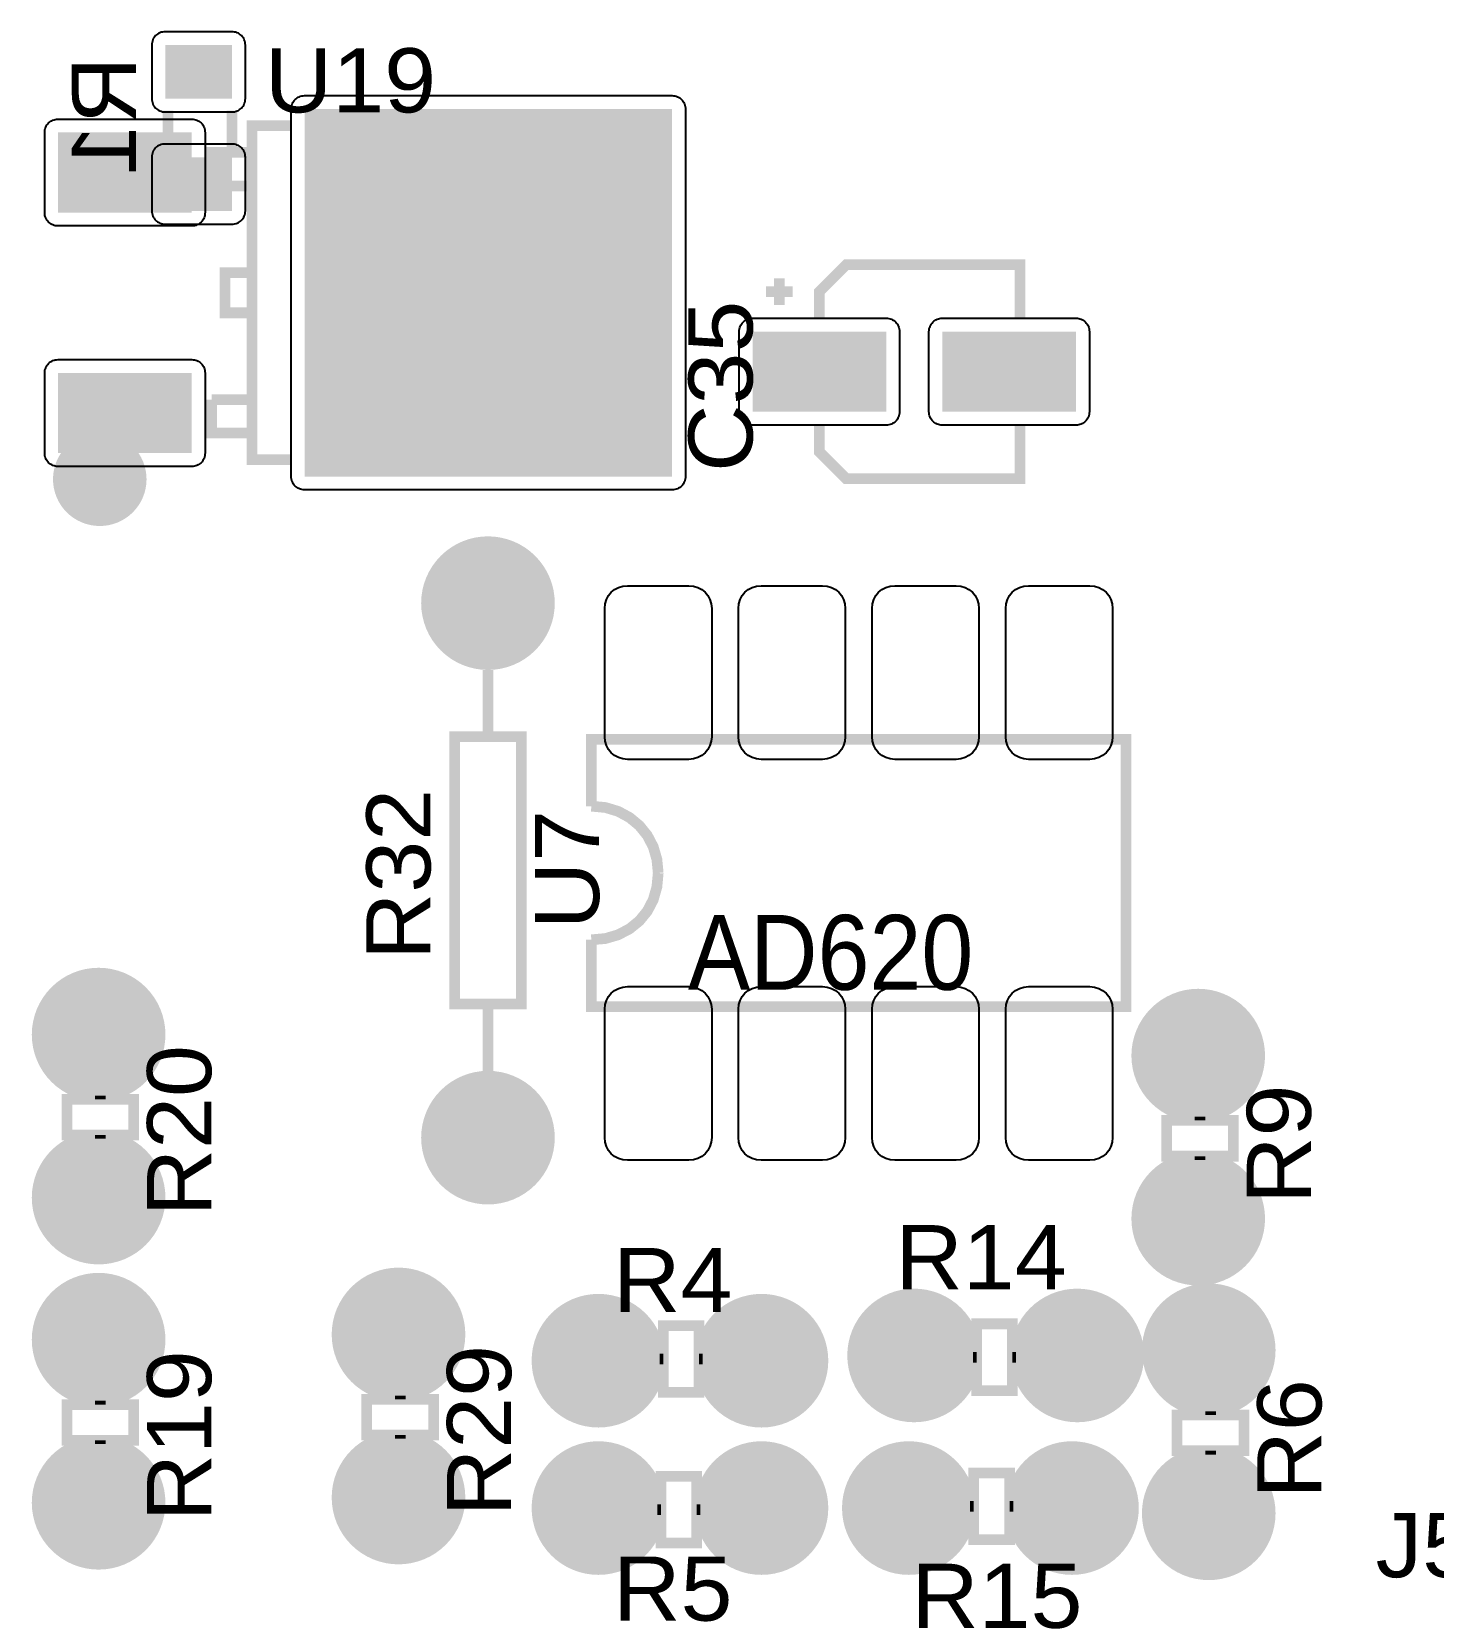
# Model space of a CAD drawing. Header units: inches. Extents: x 18.7 to 39.4, y 4.3 to 20.5.
# Drawn here: x 30.756 to 32.329, y 10.309 to 12.09 of the extents above; entities that cross this region are included whole.
import ezdxf

# ---------------------------------------------------------------- set-up
doc = ezdxf.new("R2010")
doc.units = ezdxf.units.IN
doc.header["$MEASUREMENT"] = 0
doc.styles.get("Standard").update_dxf_attribs({"font": 'arial.ttf'})

# ---------------------------------------------------------------- blocks, each defined once
blk = doc.blocks.new('RPAD')
blk.add_trace([(-0.5, -0.5), (-0.5, 0.5), (0.5, -0.5), (0.5, 0.5)])
blk = doc.blocks.new('EPAD')
at = {"const_width": 0.5}
blk.add_lwpolyline([(-0.25, 0, 1), (0.25, 0, 1)], format="xyb", close=True, dxfattribs=at)
blk = doc.blocks.new('NextionControl')
for points in [[(43.8532, 10.6845), (43.8532, 10.6245), (43.8532, 10.623), (43.8535, 10.6215), (43.8538, 10.62), (43.8543, 10.6186), (43.8549, 10.6173), (43.8557, 10.6161), (43.8565, 10.6149), (43.8575, 10.6139), (43.8586, 10.6129), (43.8597, 10.6121), (43.8609, 10.6113), (43.8623, 10.6107), (43.8636, 10.6102), (43.8651, 10.6098), (43.8666, 10.6096), (43.8682, 10.6095), (43.9432, 10.6095), (43.9447, 10.6096), (43.9462, 10.6098), (43.9477, 10.6102), (43.9491, 10.6107), (43.9504, 10.6113), (43.9516, 10.6121), (43.9528, 10.6129), (43.9538, 10.6139), (43.9548, 10.6149), (43.9556, 10.6161), (43.9564, 10.6173), (43.957, 10.6186), (43.9575, 10.62), (43.9579, 10.6215), (43.9581, 10.623), (43.9582, 10.6245), (43.9582, 10.6845), (43.9581, 10.6861), (43.9579, 10.6876), (43.9575, 10.6891), (43.957, 10.6904), (43.9564, 10.6918), (43.9556, 10.693), (43.9548, 10.6941), (43.9538, 10.6952), (43.9528, 10.6962), (43.9516, 10.697), (43.9504, 10.6978), (43.9491, 10.6984), (43.9477, 10.6989), (43.9462, 10.6992), (43.9447, 10.6995), (43.9432, 10.6995), (43.8682, 10.6995), (43.8666, 10.6995), (43.8651, 10.6992), (43.8636, 10.6989), (43.8623, 10.6984), (43.8609, 10.6978), (43.8597, 10.697), (43.8586, 10.6962), (43.8575, 10.6952), (43.8565, 10.6941), (43.8557, 10.693), (43.8549, 10.6918), (43.8543, 10.6904), (43.8538, 10.6891), (43.8535, 10.6876), (43.8532, 10.6861), (43.8532, 10.6845)], [(44.4522, 10.6128), (44.4522, 10.2003), (44.4522, 10.1987), (44.4519, 10.1972), (44.4516, 10.1957), (44.4511, 10.1944), (44.4505, 10.193), (44.4497, 10.1918), (44.4489, 10.1907), (44.4479, 10.1896), (44.4468, 10.1886), (44.4457, 10.1878), (44.4444, 10.187), (44.4431, 10.1864), (44.4417, 10.1859), (44.4403, 10.1856), (44.4388, 10.1853), (44.4372, 10.1853), (44.0247, 10.1853), (44.0232, 10.1853), (44.0217, 10.1856), (44.0202, 10.1859), (44.0188, 10.1864), (44.0175, 10.187), (44.0163, 10.1878), (44.0151, 10.1886), (44.0141, 10.1896), (44.0131, 10.1907), (44.0123, 10.1918), (44.0115, 10.193), (44.0109, 10.1944), (44.0104, 10.1957), (44.01, 10.1972), (44.0098, 10.1987), (44.0097, 10.2003), (44.0097, 10.6128), (44.0098, 10.6143), (44.01, 10.6158), (44.0104, 10.6173), (44.0109, 10.6187), (44.0115, 10.62), (44.0123, 10.6212), (44.0131, 10.6224), (44.0141, 10.6234), (44.0151, 10.6244), (44.0163, 10.6252), (44.0175, 10.626), (44.0188, 10.6266), (44.0202, 10.6271), (44.0217, 10.6275), (44.0232, 10.6277), (44.0247, 10.6278), (44.4372, 10.6278), (44.4388, 10.6277), (44.4403, 10.6275), (44.4417, 10.6271), (44.4431, 10.6266), (44.4444, 10.626), (44.4457, 10.6252), (44.4468, 10.6244), (44.4479, 10.6234), (44.4489, 10.6224), (44.4497, 10.6212), (44.4505, 10.62), (44.4511, 10.6187), (44.4516, 10.6173), (44.4519, 10.6158), (44.4522, 10.6143), (44.4522, 10.6128)], [(43.913, 10.5865), (43.913, 10.4965), (43.9129, 10.495), (43.9127, 10.4934), (43.9123, 10.492), (43.9118, 10.4906), (43.9112, 10.4893), (43.9105, 10.4881), (43.9096, 10.4869), (43.9086, 10.4858), (43.9076, 10.4849), (43.9064, 10.484), (43.9052, 10.4833), (43.9039, 10.4827), (43.9025, 10.4822), (43.901, 10.4818), (43.8995, 10.4816), (43.898, 10.4815), (43.748, 10.4815), (43.7464, 10.4816), (43.7449, 10.4818), (43.7435, 10.4822), (43.7421, 10.4827), (43.7408, 10.4833), (43.7395, 10.484), (43.7384, 10.4849), (43.7373, 10.4858), (43.7364, 10.4869), (43.7355, 10.4881), (43.7348, 10.4893), (43.7341, 10.4906), (43.7336, 10.492), (43.7333, 10.4934), (43.7331, 10.495), (43.733, 10.4965), (43.733, 10.5865), (43.7331, 10.5881), (43.7333, 10.5896), (43.7336, 10.591), (43.7341, 10.5924), (43.7348, 10.5937), (43.7355, 10.595), (43.7364, 10.5961), (43.7373, 10.5972), (43.7384, 10.5981), (43.7395, 10.599), (43.7408, 10.5997), (43.7421, 10.6004), (43.7435, 10.6008), (43.7449, 10.6012), (43.7464, 10.6014), (43.748, 10.6015), (43.898, 10.6015), (43.8995, 10.6014), (43.901, 10.6012), (43.9025, 10.6008), (43.9039, 10.6004), (43.9052, 10.5997), (43.9064, 10.599), (43.9076, 10.5981), (43.9086, 10.5972), (43.9096, 10.5961), (43.9105, 10.595), (43.9112, 10.5937), (43.9118, 10.5924), (43.9123, 10.591), (43.9127, 10.5896), (43.9129, 10.5881), (43.913, 10.5865)], [(43.8532, 10.5585), (43.8532, 10.4985), (43.8532, 10.497), (43.8535, 10.4955), (43.8538, 10.494), (43.8543, 10.4926), (43.8549, 10.4913), (43.8557, 10.4901), (43.8565, 10.4889), (43.8575, 10.4879), (43.8586, 10.4869), (43.8597, 10.4861), (43.8609, 10.4853), (43.8623, 10.4847), (43.8636, 10.4842), (43.8651, 10.4838), (43.8666, 10.4836), (43.8682, 10.4835), (43.9432, 10.4835), (43.9447, 10.4836), (43.9462, 10.4838), (43.9477, 10.4842), (43.9491, 10.4847), (43.9504, 10.4853), (43.9516, 10.4861), (43.9528, 10.4869), (43.9538, 10.4879), (43.9548, 10.4889), (43.9556, 10.4901), (43.9564, 10.4913), (43.957, 10.4926), (43.9575, 10.494), (43.9579, 10.4955), (43.9581, 10.497), (43.9582, 10.4985), (43.9582, 10.5585), (43.9581, 10.5601), (43.9579, 10.5616), (43.9575, 10.5631), (43.957, 10.5644), (43.9564, 10.5658), (43.9556, 10.567), (43.9548, 10.5681), (43.9538, 10.5692), (43.9528, 10.5702), (43.9516, 10.571), (43.9504, 10.5718), (43.9491, 10.5724), (43.9477, 10.5729), (43.9462, 10.5732), (43.9447, 10.5735), (43.9432, 10.5735), (43.8682, 10.5735), (43.8666, 10.5735), (43.8651, 10.5732), (43.8636, 10.5729), (43.8623, 10.5724), (43.8609, 10.5718), (43.8597, 10.571), (43.8586, 10.5702), (43.8575, 10.5692), (43.8565, 10.5681), (43.8557, 10.567), (43.8549, 10.5658), (43.8543, 10.5644), (43.8538, 10.5631), (43.8535, 10.5616), (43.8532, 10.5601), (43.8532, 10.5585)], [(44.5125, 10.2729), (44.5125, 10.3629), (44.5126, 10.3645), (44.5128, 10.366), (44.5132, 10.3674), (44.5137, 10.3688), (44.5143, 10.3701), (44.515, 10.3714), (44.5159, 10.3725), (44.5168, 10.3736), (44.5179, 10.3746), (44.5191, 10.3754), (44.5203, 10.3761), (44.5216, 10.3768), (44.523, 10.3773), (44.5244, 10.3776), (44.5259, 10.3779), (44.5275, 10.3779), (44.6775, 10.3779), (44.6791, 10.3779), (44.6806, 10.3776), (44.682, 10.3773), (44.6834, 10.3768), (44.6847, 10.3761), (44.686, 10.3754), (44.6871, 10.3746), (44.6882, 10.3736), (44.6891, 10.3725), (44.69, 10.3714), (44.6907, 10.3701), (44.6914, 10.3688), (44.6918, 10.3674), (44.6922, 10.366), (44.6924, 10.3645), (44.6925, 10.3629), (44.6925, 10.2729), (44.6924, 10.2714), (44.6922, 10.2699), (44.6918, 10.2684), (44.6914, 10.267), (44.6907, 10.2657), (44.69, 10.2645), (44.6891, 10.2633), (44.6882, 10.2623), (44.6871, 10.2613), (44.686, 10.2604), (44.6847, 10.2597), (44.6834, 10.2591), (44.682, 10.2586), (44.6806, 10.2582), (44.6791, 10.258), (44.6775, 10.2579), (44.5275, 10.2579), (44.5259, 10.258), (44.5244, 10.2582), (44.523, 10.2586), (44.5216, 10.2591), (44.5203, 10.2597), (44.5191, 10.2604), (44.5179, 10.2613), (44.5168, 10.2623), (44.5159, 10.2633), (44.515, 10.2645), (44.5143, 10.2657), (44.5137, 10.267), (44.5132, 10.2684), (44.5128, 10.2699), (44.5126, 10.2714), (44.5125, 10.2729)], [(44.7255, 10.2729), (44.7255, 10.3629), (44.7256, 10.3645), (44.7258, 10.366), (44.7262, 10.3674), (44.7267, 10.3688), (44.7273, 10.3701), (44.728, 10.3714), (44.7289, 10.3725), (44.7298, 10.3736), (44.7309, 10.3746), (44.7321, 10.3754), (44.7333, 10.3761), (44.7346, 10.3768), (44.736, 10.3773), (44.7374, 10.3776), (44.7389, 10.3779), (44.7405, 10.3779), (44.8905, 10.3779), (44.8921, 10.3779), (44.8936, 10.3776), (44.895, 10.3773), (44.8964, 10.3768), (44.8977, 10.3761), (44.899, 10.3754), (44.9001, 10.3746), (44.9012, 10.3736), (44.9021, 10.3725), (44.903, 10.3714), (44.9037, 10.3701), (44.9044, 10.3688), (44.9048, 10.3674), (44.9052, 10.366), (44.9054, 10.3645), (44.9055, 10.3629), (44.9055, 10.2729), (44.9054, 10.2714), (44.9052, 10.2699), (44.9048, 10.2684), (44.9044, 10.267), (44.9037, 10.2657), (44.903, 10.2645), (44.9021, 10.2633), (44.9012, 10.2623), (44.9001, 10.2613), (44.899, 10.2604), (44.8977, 10.2597), (44.8964, 10.2591), (44.895, 10.2586), (44.8936, 10.2582), (44.8921, 10.258), (44.8905, 10.2579), (44.7405, 10.2579), (44.7389, 10.258), (44.7374, 10.2582), (44.736, 10.2586), (44.7346, 10.2591), (44.7333, 10.2597), (44.7321, 10.2604), (44.7309, 10.2613), (44.7298, 10.2623), (44.7289, 10.2633), (44.728, 10.2645), (44.7273, 10.2657), (44.7267, 10.267), (44.7262, 10.2684), (44.7258, 10.2699), (44.7256, 10.2714), (44.7255, 10.2729)], [(43.913, 10.3165), (43.913, 10.2265), (43.9129, 10.225), (43.9127, 10.2234), (43.9123, 10.222), (43.9118, 10.2206), (43.9112, 10.2193), (43.9105, 10.2181), (43.9096, 10.2169), (43.9086, 10.2158), (43.9076, 10.2149), (43.9064, 10.214), (43.9052, 10.2133), (43.9039, 10.2127), (43.9025, 10.2122), (43.901, 10.2118), (43.8995, 10.2116), (43.898, 10.2115), (43.748, 10.2115), (43.7464, 10.2116), (43.7449, 10.2118), (43.7435, 10.2122), (43.7421, 10.2127), (43.7408, 10.2133), (43.7395, 10.214), (43.7384, 10.2149), (43.7373, 10.2158), (43.7364, 10.2169), (43.7355, 10.2181), (43.7348, 10.2193), (43.7341, 10.2206), (43.7336, 10.222), (43.7333, 10.2234), (43.7331, 10.225), (43.733, 10.2265), (43.733, 10.3165), (43.7331, 10.3181), (43.7333, 10.3196), (43.7336, 10.321), (43.7341, 10.3224), (43.7348, 10.3237), (43.7355, 10.325), (43.7364, 10.3261), (43.7373, 10.3272), (43.7384, 10.3281), (43.7395, 10.329), (43.7408, 10.3297), (43.7421, 10.3304), (43.7435, 10.3308), (43.7449, 10.3312), (43.7464, 10.3314), (43.748, 10.3315), (43.898, 10.3315), (43.8995, 10.3314), (43.901, 10.3312), (43.9025, 10.3308), (43.9039, 10.3304), (43.9052, 10.3297), (43.9064, 10.329), (43.9076, 10.3281), (43.9086, 10.3272), (43.9096, 10.3261), (43.9105, 10.325), (43.9112, 10.3237), (43.9118, 10.3224), (43.9123, 10.321), (43.9127, 10.3196), (43.9129, 10.3181), (43.913, 10.3165)], [(44.3871, 10.0777), (44.4561, 10.0777), (44.4613, 10.0772), (44.4661, 10.0757), (44.4704, 10.0734), (44.4742, 10.0703), (44.4773, 10.0666), (44.4796, 10.0622), (44.4811, 10.0574), (44.4816, 10.0522), (44.4816, 9.9082), (44.4811, 9.903), (44.4796, 9.8982), (44.4773, 9.8938), (44.4742, 9.8901), (44.4704, 9.887), (44.4661, 9.8847), (44.4613, 9.8832), (44.4561, 9.8827), (44.3871, 9.8827), (44.3818, 9.8832), (44.377, 9.8847), (44.3727, 9.887), (44.3689, 9.8901), (44.3658, 9.8938), (44.3635, 9.8982), (44.3621, 9.903), (44.3616, 9.9082), (44.3616, 10.0522), (44.3621, 10.0574), (44.3635, 10.0622), (44.3658, 10.0666), (44.3689, 10.0703), (44.3727, 10.0734), (44.377, 10.0757), (44.3818, 10.0772), (44.3871, 10.0777)], [(44.5371, 10.0777), (44.6061, 10.0777), (44.6113, 10.0772), (44.6161, 10.0757), (44.6204, 10.0734), (44.6242, 10.0703), (44.6273, 10.0666), (44.6296, 10.0622), (44.6311, 10.0574), (44.6316, 10.0522), (44.6316, 9.9082), (44.6311, 9.903), (44.6296, 9.8982), (44.6273, 9.8938), (44.6242, 9.8901), (44.6204, 9.887), (44.6161, 9.8847), (44.6113, 9.8832), (44.6061, 9.8827), (44.5371, 9.8827), (44.5318, 9.8832), (44.527, 9.8847), (44.5227, 9.887), (44.5189, 9.8901), (44.5158, 9.8938), (44.5135, 9.8982), (44.5121, 9.903), (44.5116, 9.9082), (44.5116, 10.0522), (44.5121, 10.0574), (44.5135, 10.0622), (44.5158, 10.0666), (44.5189, 10.0703), (44.5227, 10.0734), (44.527, 10.0757), (44.5318, 10.0772), (44.5371, 10.0777)], [(44.6871, 10.0777), (44.7561, 10.0777), (44.7613, 10.0772), (44.7661, 10.0757), (44.7704, 10.0734), (44.7742, 10.0703), (44.7773, 10.0666), (44.7796, 10.0622), (44.7811, 10.0574), (44.7816, 10.0522), (44.7816, 9.9082), (44.7811, 9.903), (44.7796, 9.8982), (44.7773, 9.8938), (44.7742, 9.8901), (44.7704, 9.887), (44.7661, 9.8847), (44.7613, 9.8832), (44.7561, 9.8827), (44.6871, 9.8827), (44.6818, 9.8832), (44.677, 9.8847), (44.6727, 9.887), (44.6689, 9.8901), (44.6658, 9.8938), (44.6635, 9.8982), (44.6621, 9.903), (44.6616, 9.9082), (44.6616, 10.0522), (44.6621, 10.0574), (44.6635, 10.0622), (44.6658, 10.0666), (44.6689, 10.0703), (44.6727, 10.0734), (44.677, 10.0757), (44.6818, 10.0772), (44.6871, 10.0777)], [(44.8371, 10.0777), (44.9061, 10.0777), (44.9113, 10.0772), (44.9161, 10.0757), (44.9204, 10.0734), (44.9242, 10.0703), (44.9273, 10.0666), (44.9296, 10.0622), (44.9311, 10.0574), (44.9316, 10.0522), (44.9316, 9.9082), (44.9311, 9.903), (44.9296, 9.8982), (44.9273, 9.8938), (44.9242, 9.8901), (44.9204, 9.887), (44.9161, 9.8847), (44.9113, 9.8832), (44.9061, 9.8827), (44.8371, 9.8827), (44.8318, 9.8832), (44.827, 9.8847), (44.8227, 9.887), (44.8189, 9.8901), (44.8158, 9.8938), (44.8135, 9.8982), (44.8121, 9.903), (44.8116, 9.9082), (44.8116, 10.0522), (44.8121, 10.0574), (44.8135, 10.0622), (44.8158, 10.0666), (44.8189, 10.0703), (44.8227, 10.0734), (44.827, 10.0757), (44.8318, 10.0772), (44.8371, 10.0777)], [(44.3871, 9.6277), (44.4561, 9.6277), (44.4613, 9.6272), (44.4661, 9.6257), (44.4704, 9.6234), (44.4742, 9.6203), (44.4773, 9.6166), (44.4796, 9.6122), (44.4811, 9.6074), (44.4816, 9.6022), (44.4816, 9.4582), (44.4811, 9.453), (44.4796, 9.4482), (44.4773, 9.4438), (44.4742, 9.4401), (44.4704, 9.437), (44.4661, 9.4347), (44.4613, 9.4332), (44.4561, 9.4327), (44.3871, 9.4327), (44.3818, 9.4332), (44.377, 9.4347), (44.3727, 9.437), (44.3689, 9.4401), (44.3658, 9.4438), (44.3635, 9.4482), (44.3621, 9.453), (44.3616, 9.4582), (44.3616, 9.6022), (44.3621, 9.6074), (44.3635, 9.6122), (44.3658, 9.6166), (44.3689, 9.6203), (44.3727, 9.6234), (44.377, 9.6257), (44.3818, 9.6272), (44.3871, 9.6277)], [(44.5371, 9.6277), (44.6061, 9.6277), (44.6113, 9.6272), (44.6161, 9.6257), (44.6204, 9.6234), (44.6242, 9.6203), (44.6273, 9.6166), (44.6296, 9.6122), (44.6311, 9.6074), (44.6316, 9.6022), (44.6316, 9.4582), (44.6311, 9.453), (44.6296, 9.4482), (44.6273, 9.4438), (44.6242, 9.4401), (44.6204, 9.437), (44.6161, 9.4347), (44.6113, 9.4332), (44.6061, 9.4327), (44.5371, 9.4327), (44.5318, 9.4332), (44.527, 9.4347), (44.5227, 9.437), (44.5189, 9.4401), (44.5158, 9.4438), (44.5135, 9.4482), (44.5121, 9.453), (44.5116, 9.4582), (44.5116, 9.6022), (44.5121, 9.6074), (44.5135, 9.6122), (44.5158, 9.6166), (44.5189, 9.6203), (44.5227, 9.6234), (44.527, 9.6257), (44.5318, 9.6272), (44.5371, 9.6277)], [(44.6871, 9.6277), (44.7561, 9.6277), (44.7613, 9.6272), (44.7661, 9.6257), (44.7704, 9.6234), (44.7742, 9.6203), (44.7773, 9.6166), (44.7796, 9.6122), (44.7811, 9.6074), (44.7816, 9.6022), (44.7816, 9.4582), (44.7811, 9.453), (44.7796, 9.4482), (44.7773, 9.4438), (44.7742, 9.4401), (44.7704, 9.437), (44.7661, 9.4347), (44.7613, 9.4332), (44.7561, 9.4327), (44.6871, 9.4327), (44.6818, 9.4332), (44.677, 9.4347), (44.6727, 9.437), (44.6689, 9.4401), (44.6658, 9.4438), (44.6635, 9.4482), (44.6621, 9.453), (44.6616, 9.4582), (44.6616, 9.6022), (44.6621, 9.6074), (44.6635, 9.6122), (44.6658, 9.6166), (44.6689, 9.6203), (44.6727, 9.6234), (44.677, 9.6257), (44.6818, 9.6272), (44.6871, 9.6277)], [(44.8371, 9.6277), (44.9061, 9.6277), (44.9113, 9.6272), (44.9161, 9.6257), (44.9204, 9.6234), (44.9242, 9.6203), (44.9273, 9.6166), (44.9296, 9.6122), (44.9311, 9.6074), (44.9316, 9.6022), (44.9316, 9.4582), (44.9311, 9.453), (44.9296, 9.4482), (44.9273, 9.4438), (44.9242, 9.4401), (44.9204, 9.437), (44.9161, 9.4347), (44.9113, 9.4332), (44.9061, 9.4327), (44.8371, 9.4327), (44.8318, 9.4332), (44.827, 9.4347), (44.8227, 9.437), (44.8189, 9.4401), (44.8158, 9.4438), (44.8135, 9.4482), (44.8121, 9.453), (44.8116, 9.4582), (44.8116, 9.6022), (44.8121, 9.6074), (44.8135, 9.6122), (44.8158, 9.6166), (44.8189, 9.6203), (44.8227, 9.6234), (44.827, 9.6257), (44.8318, 9.6272), (44.8371, 9.6277)]]:
    blk.add_lwpolyline(points, close=True)
at = {"const_width": 0.012}
for points in [[(43.8712, 10.611), (43.8712, 10.5705)], [(43.8712, 10.611), (43.8712, 10.5705)], [(43.8712, 10.611), (43.8712, 10.5705)], [(43.9432, 10.611), (43.9432, 10.569)], [(43.9432, 10.611), (43.9432, 10.569)], [(43.9432, 10.611), (43.9432, 10.569)], [(44.0105, 10.594), (43.9655, 10.594), (43.9655, 10.219), (44.0105, 10.219)], [(44.0105, 10.594), (43.9655, 10.594), (43.9655, 10.219), (44.0105, 10.219)], [(44.0105, 10.594), (43.9655, 10.594), (43.9655, 10.219), (44.0105, 10.219)], [(43.9655, 10.564), (43.9205, 10.564), (43.9205, 10.5265), (43.9655, 10.5265)], [(43.9655, 10.564), (43.9205, 10.564), (43.9205, 10.5265), (43.9655, 10.5265)], [(43.9655, 10.564), (43.9205, 10.564), (43.9205, 10.5265), (43.9655, 10.5265)], [(44.6025, 10.3779), (44.6025, 10.4079), (44.6325, 10.4379), (44.8275, 10.4379), (44.8275, 10.3779)], [(44.6025, 10.3779), (44.6025, 10.4079), (44.6325, 10.4379), (44.8275, 10.4379), (44.8275, 10.3779)], [(44.6025, 10.3779), (44.6025, 10.4079), (44.6325, 10.4379), (44.8275, 10.4379), (44.8275, 10.3779)], [(43.9655, 10.429), (43.9355, 10.429), (43.9355, 10.384), (43.9655, 10.384)], [(43.9655, 10.429), (43.9355, 10.429), (43.9355, 10.384), (43.9655, 10.384)], [(43.9655, 10.429), (43.9355, 10.429), (43.9355, 10.384), (43.9655, 10.384)], [(44.5575, 10.3929), (44.5575, 10.4229)], [(44.5575, 10.3929), (44.5575, 10.4229)], [(44.5575, 10.3929), (44.5575, 10.4229)], [(44.5725, 10.4079), (44.5425, 10.4079)], [(44.5725, 10.4079), (44.5425, 10.4079)], [(44.5725, 10.4079), (44.5425, 10.4079)], [(43.9655, 10.249), (43.9205, 10.249), (43.9205, 10.2865)], [(43.9655, 10.2865), (43.9205, 10.2865)], [(43.9655, 10.249), (43.9205, 10.249), (43.9205, 10.2865)], [(43.9655, 10.2865), (43.9205, 10.2865)], [(43.9655, 10.249), (43.9205, 10.249), (43.9205, 10.2865)], [(43.9655, 10.2865), (43.9205, 10.2865)], [(44.8275, 10.2579), (44.8275, 10.1979), (44.6325, 10.1979), (44.6025, 10.2279), (44.6025, 10.2579)], [(44.8275, 10.2579), (44.8275, 10.1979), (44.6325, 10.1979), (44.6025, 10.2279), (44.6025, 10.2579)], [(44.8275, 10.2579), (44.8275, 10.1979), (44.6325, 10.1979), (44.6025, 10.2279), (44.6025, 10.2579)], [(44.2305, 9.9831), (44.2305, 9.9081)], [(44.2305, 9.9831), (44.2305, 9.9081)], [(44.2305, 9.9831), (44.2305, 9.9081)], [(44.193, 9.6081), (44.268, 9.6081), (44.268, 9.9081), (44.193, 9.9081), (44.193, 9.6081)], [(44.193, 9.6081), (44.268, 9.6081), (44.268, 9.9081), (44.193, 9.9081), (44.193, 9.6081)], [(44.193, 9.6081), (44.268, 9.6081), (44.268, 9.9081), (44.193, 9.9081), (44.193, 9.6081)], [(44.3466, 9.8302), (44.3466, 9.9052), (44.9466, 9.9052), (44.9466, 9.6052), (44.3466, 9.6052), (44.3466, 9.6802)], [(44.3466, 9.8302), (44.3466, 9.9052), (44.9466, 9.9052), (44.9466, 9.6052), (44.3466, 9.6052), (44.3466, 9.6802)], [(44.3466, 9.8302), (44.3466, 9.9052), (44.9466, 9.9052), (44.9466, 9.6052), (44.3466, 9.6052), (44.3466, 9.6802)], [(44.4216, 9.7552), (44.4201, 9.7705), (44.416, 9.7846), (44.4093, 9.7974), (44.4004, 9.8084), (44.3894, 9.8175), (44.3766, 9.8244), (44.3623, 9.8287), (44.3466, 9.8302)], [(44.4216, 9.7552), (44.4201, 9.7705), (44.416, 9.7846), (44.4093, 9.7974), (44.4004, 9.8084), (44.3894, 9.8175), (44.3766, 9.8244), (44.3623, 9.8287), (44.3466, 9.8302)], [(44.4216, 9.7552), (44.4201, 9.7705), (44.416, 9.7846), (44.4093, 9.7974), (44.4004, 9.8084), (44.3894, 9.8175), (44.3766, 9.8244), (44.3623, 9.8287), (44.3466, 9.8302)], [(44.4216, 9.7552), (44.4201, 9.7395), (44.416, 9.7251), (44.4093, 9.7123), (44.4004, 9.7014), (44.3894, 9.6925), (44.3766, 9.6858), (44.3623, 9.6816), (44.3466, 9.6802)], [(44.4216, 9.7552), (44.4201, 9.7395), (44.416, 9.7251), (44.4093, 9.7123), (44.4004, 9.7014), (44.3894, 9.6925), (44.3766, 9.6858), (44.3623, 9.6816), (44.3466, 9.6802)], [(44.4216, 9.7552), (44.4201, 9.7395), (44.416, 9.7251), (44.4093, 9.7123), (44.4004, 9.7014), (44.3894, 9.6925), (44.3766, 9.6858), (44.3623, 9.6816), (44.3466, 9.6802)], [(44.2305, 9.6081), (44.2305, 9.5331)], [(44.2305, 9.6081), (44.2305, 9.5331)], [(44.2305, 9.6081), (44.2305, 9.5331)], [(43.7954, 9.5052), (43.7954, 9.501)], [(43.7954, 9.5052), (43.7954, 9.501)], [(43.7954, 9.5052), (43.7954, 9.501)], [(43.7579, 9.4609), (43.8329, 9.4609), (43.8329, 9.501), (43.7579, 9.501), (43.7579, 9.4609)], [(43.7579, 9.4609), (43.8329, 9.4609), (43.8329, 9.501), (43.7579, 9.501), (43.7579, 9.4609)], [(43.7579, 9.4609), (43.8329, 9.4609), (43.8329, 9.501), (43.7579, 9.501), (43.7579, 9.4609)], [(44.9922, 9.4373), (45.0672, 9.4373), (45.0672, 9.4774), (44.9922, 9.4774), (44.9922, 9.4373)], [(44.9922, 9.4373), (45.0672, 9.4373), (45.0672, 9.4774), (44.9922, 9.4774), (44.9922, 9.4373)], [(44.9922, 9.4373), (45.0672, 9.4373), (45.0672, 9.4774), (44.9922, 9.4774), (44.9922, 9.4373)], [(45.0297, 9.4816), (45.0297, 9.4774)], [(45.0297, 9.4816), (45.0297, 9.4774)], [(45.0297, 9.4816), (45.0297, 9.4774)], [(43.7954, 9.4609), (43.7954, 9.4568)], [(43.7954, 9.4609), (43.7954, 9.4568)], [(43.7954, 9.4609), (43.7954, 9.4568)], [(45.0297, 9.4373), (45.0297, 9.4331)], [(45.0297, 9.4373), (45.0297, 9.4331)], [(45.0297, 9.4373), (45.0297, 9.4331)], [(44.4273, 9.1722), (44.4674, 9.1722), (44.4674, 9.2472), (44.4273, 9.2472), (44.4273, 9.1722)], [(44.4273, 9.1722), (44.4674, 9.1722), (44.4674, 9.2472), (44.4273, 9.2472), (44.4273, 9.1722)], [(44.4273, 9.1722), (44.4674, 9.1722), (44.4674, 9.2472), (44.4273, 9.2472), (44.4273, 9.1722)], [(44.7789, 9.1741), (44.8191, 9.1741), (44.8191, 9.2491), (44.7789, 9.2491), (44.7789, 9.1741)], [(44.7789, 9.1741), (44.8191, 9.1741), (44.8191, 9.2491), (44.7789, 9.2491), (44.7789, 9.1741)], [(44.7789, 9.1741), (44.8191, 9.1741), (44.8191, 9.2491), (44.7789, 9.2491), (44.7789, 9.1741)], [(44.4231, 9.2097), (44.4273, 9.2097)], [(44.4231, 9.2097), (44.4273, 9.2097)], [(44.4231, 9.2097), (44.4273, 9.2097)], [(44.4674, 9.2097), (44.4716, 9.2097)], [(44.4674, 9.2097), (44.4716, 9.2097)], [(44.4674, 9.2097), (44.4716, 9.2097)], [(44.7789, 9.2116), (44.7748, 9.2116)], [(44.7789, 9.2116), (44.7748, 9.2116)], [(44.7789, 9.2116), (44.7748, 9.2116)], [(44.8232, 9.2116), (44.8191, 9.2116)], [(44.8232, 9.2116), (44.8191, 9.2116)], [(44.8232, 9.2116), (44.8191, 9.2116)], [(44.132, 9.1686), (44.132, 9.1644)], [(44.132, 9.1686), (44.132, 9.1644)], [(44.132, 9.1686), (44.132, 9.1644)], [(43.7579, 9.1184), (43.8329, 9.1184), (43.8329, 9.1585), (43.7579, 9.1585), (43.7579, 9.1184)], [(43.7579, 9.1184), (43.8329, 9.1184), (43.8329, 9.1585), (43.7579, 9.1585), (43.7579, 9.1184)], [(43.7579, 9.1184), (43.8329, 9.1184), (43.8329, 9.1585), (43.7579, 9.1585), (43.7579, 9.1184)], [(43.7954, 9.1627), (43.7954, 9.1585)], [(43.7954, 9.1627), (43.7954, 9.1585)], [(43.7954, 9.1627), (43.7954, 9.1585)], [(44.0945, 9.1243), (44.1695, 9.1243), (44.1695, 9.1644), (44.0945, 9.1644), (44.0945, 9.1243)], [(44.0945, 9.1243), (44.1695, 9.1243), (44.1695, 9.1644), (44.0945, 9.1644), (44.0945, 9.1243)], [(44.0945, 9.1243), (44.1695, 9.1243), (44.1695, 9.1644), (44.0945, 9.1644), (44.0945, 9.1243)], [(45.0415, 9.1508), (45.0415, 9.1467)], [(45.0415, 9.1508), (45.0415, 9.1467)], [(45.0415, 9.1508), (45.0415, 9.1467)], [(45.004, 9.1066), (45.079, 9.1066), (45.079, 9.1467), (45.004, 9.1467), (45.004, 9.1066)], [(45.004, 9.1066), (45.079, 9.1066), (45.079, 9.1467), (45.004, 9.1467), (45.004, 9.1066)], [(45.004, 9.1066), (45.079, 9.1066), (45.079, 9.1467), (45.004, 9.1467), (45.004, 9.1066)], [(43.7954, 9.1184), (43.7954, 9.1142)], [(43.7954, 9.1184), (43.7954, 9.1142)], [(43.7954, 9.1184), (43.7954, 9.1142)], [(44.132, 9.1243), (44.132, 9.1201)], [(44.132, 9.1243), (44.132, 9.1201)], [(44.132, 9.1243), (44.132, 9.1201)], [(45.0415, 9.1066), (45.0415, 9.1024)], [(45.0415, 9.1066), (45.0415, 9.1024)], [(45.0415, 9.1066), (45.0415, 9.1024)], [(44.4246, 9.0029), (44.4648, 9.0029), (44.4648, 9.0779), (44.4246, 9.0779), (44.4246, 9.0029)], [(44.4246, 9.0029), (44.4648, 9.0029), (44.4648, 9.0779), (44.4246, 9.0779), (44.4246, 9.0029)], [(44.4246, 9.0029), (44.4648, 9.0029), (44.4648, 9.0779), (44.4246, 9.0779), (44.4246, 9.0029)], [(44.7757, 9.0068), (44.8159, 9.0068), (44.8159, 9.0818), (44.7757, 9.0818), (44.7757, 9.0068)], [(44.7757, 9.0068), (44.8159, 9.0068), (44.8159, 9.0818), (44.7757, 9.0818), (44.7757, 9.0068)], [(44.7757, 9.0068), (44.8159, 9.0068), (44.8159, 9.0818), (44.7757, 9.0818), (44.7757, 9.0068)], [(44.7716, 9.0443), (44.7757, 9.0443)], [(44.7716, 9.0443), (44.7757, 9.0443)], [(44.7716, 9.0443), (44.7757, 9.0443)], [(44.8159, 9.0443), (44.82, 9.0443)], [(44.8159, 9.0443), (44.82, 9.0443)], [(44.8159, 9.0443), (44.82, 9.0443)], [(44.4246, 9.0404), (44.4205, 9.0404)], [(44.4246, 9.0404), (44.4205, 9.0404)], [(44.4246, 9.0404), (44.4205, 9.0404)], [(44.4689, 9.0404), (44.4648, 9.0404)], [(44.4689, 9.0404), (44.4648, 9.0404)], [(44.4689, 9.0404), (44.4648, 9.0404)]]:
    blk.add_lwpolyline(points, dxfattribs=at)
at = {"zscale": 1.5}
for p, xscale, yscale, rotation in [((43.9057, 10.6545), 0.06, 0.07500000000000001, 90), ((44.231, 10.4065), 0.4125, 0.4125, 270), ((43.823, 10.5415), 0.09, 0.15, 270), ((43.9057, 10.5285), 0.06, 0.07500000000000001, 90), ((44.6025, 10.3179), 0.09, 0.15, 90), ((44.8155, 10.3179), 0.09, 0.15, 90), ((43.823, 10.2715), 0.09, 0.15, 270)]:
    blk.add_blockref('RPAD', p, dxfattribs=dict(at, xscale=xscale, yscale=yscale, rotation=rotation))
for p, xscale, yscale in [((43.7948, 10.1972), 0.105, 0.105), ((44.2305, 10.0581), 0.15, 0.15), ((43.7935, 9.5738), 0.15, 0.15), ((45.0277, 9.5502), 0.15, 0.15), ((44.2305, 9.4581), 0.15, 0.15), ((43.7935, 9.3908), 0.15, 0.15), ((45.0277, 9.3671), 0.15, 0.15), ((43.7935, 9.2313), 0.15, 0.15), ((44.1301, 9.2372), 0.15, 0.15), ((44.3545, 9.2077), 0.15, 0.15), ((44.5375, 9.2077), 0.15, 0.15), ((44.7088, 9.2136), 0.15, 0.15), ((44.8919, 9.2136), 0.15, 0.15), ((45.0395, 9.2195), 0.15, 0.15), ((43.7935, 9.0482), 0.15, 0.15), ((44.1301, 9.0541), 0.15, 0.15), ((44.3545, 9.0423), 0.15, 0.15), ((44.5375, 9.0423), 0.15, 0.15), ((44.7029, 9.0423), 0.15, 0.15), ((44.886, 9.0423), 0.15, 0.15), ((45.0395, 9.0364), 0.15, 0.15)]:
    blk.add_blockref('EPAD', p, dxfattribs=dict(at, xscale=xscale, yscale=yscale))
for s, height, width, p in [('U19', 0.072, 1.041667, (43.9801, 10.609)), ('U19', 0.072, 1.041667, (43.9801, 10.609)), ('U19', 0.072, 1.041667, (43.9801, 10.609)), ('AD620', 0.084, 0.892857, (44.4549, 9.6241)), ('AD620', 0.084, 0.892857, (44.4549, 9.6241)), ('AD620', 0.084, 0.892857, (44.4549, 9.6241)), ('R14', 0.072, 1.041667, (44.6878, 9.2879)), ('R14', 0.072, 1.041667, (44.6878, 9.2879)), ('R14', 0.072, 1.041667, (44.6878, 9.2879)), ('R4', 0.072, 1.041667, (44.371, 9.2622)), ('R4', 0.072, 1.041667, (44.371, 9.2622)), ('R4', 0.072, 1.041667, (44.371, 9.2622)), ('J5', 0.072, 1.041667, (45.2267, 8.9646)), ('J5', 0.072, 1.041667, (45.2267, 8.9646)), ('J5', 0.072, 1.041667, (45.2267, 8.9646)), ('R5', 0.072, 1.041667, (44.371, 8.9159)), ('R5', 0.072, 1.041667, (44.371, 8.9159)), ('R5', 0.072, 1.041667, (44.371, 8.9159)), ('R15', 0.072, 1.041667, (44.7056, 8.9078)), ('R15', 0.072, 1.041667, (44.7056, 8.9078)), ('R15', 0.072, 1.041667, (44.7056, 8.9078))]:
    blk.add_text(s, height=height, dxfattribs=dict(width=width)).set_placement(p)
at = {"text_generation_flag": 2, "width": 1.041667}
blk.add_text('R1', height=0.072, rotation=90, dxfattribs=at).set_placement((43.8354, 10.6717))
blk.add_text('R1', height=0.072, rotation=90, dxfattribs=at).set_placement((43.8354, 10.6717))
blk.add_text('R1', height=0.072, rotation=90, dxfattribs=at).set_placement((43.8354, 10.6717))
at = {"width": 1.041667}
for s, p in [('C35', (44.5275, 10.2054)), ('C35', (44.5275, 10.2054)), ('C35', (44.5275, 10.2054)), ('R32', (44.166, 9.6574)), ('R32', (44.166, 9.6574)), ('R32', (44.166, 9.6574)), ('U7', (44.3552, 9.692)), ('U7', (44.3552, 9.692)), ('U7', (44.3552, 9.692)), ('R20', (43.9199, 9.3698)), ('R20', (43.9199, 9.3698)), ('R20', (43.9199, 9.3698)), ('R9', (45.1542, 9.3837)), ('R9', (45.1542, 9.3837)), ('R9', (45.1542, 9.3837)), ('R19', (43.9199, 9.0273)), ('R19', (43.9199, 9.0273)), ('R19', (43.9199, 9.0273)), ('R29', (44.2565, 9.0332)), ('R29', (44.2565, 9.0332)), ('R29', (44.2565, 9.0332)), ('R6', (45.166, 9.053)), ('R6', (45.166, 9.053)), ('R6', (45.166, 9.053))]:
    blk.add_text(s, height=0.072, rotation=90, dxfattribs=at).set_placement(p)

msp = doc.modelspace()

# ---------------------------------------------------------------- block references
msp.add_blockref('NextionControl', (-12.9621, 1.3904))

doc.saveas('drawing.dxf')
